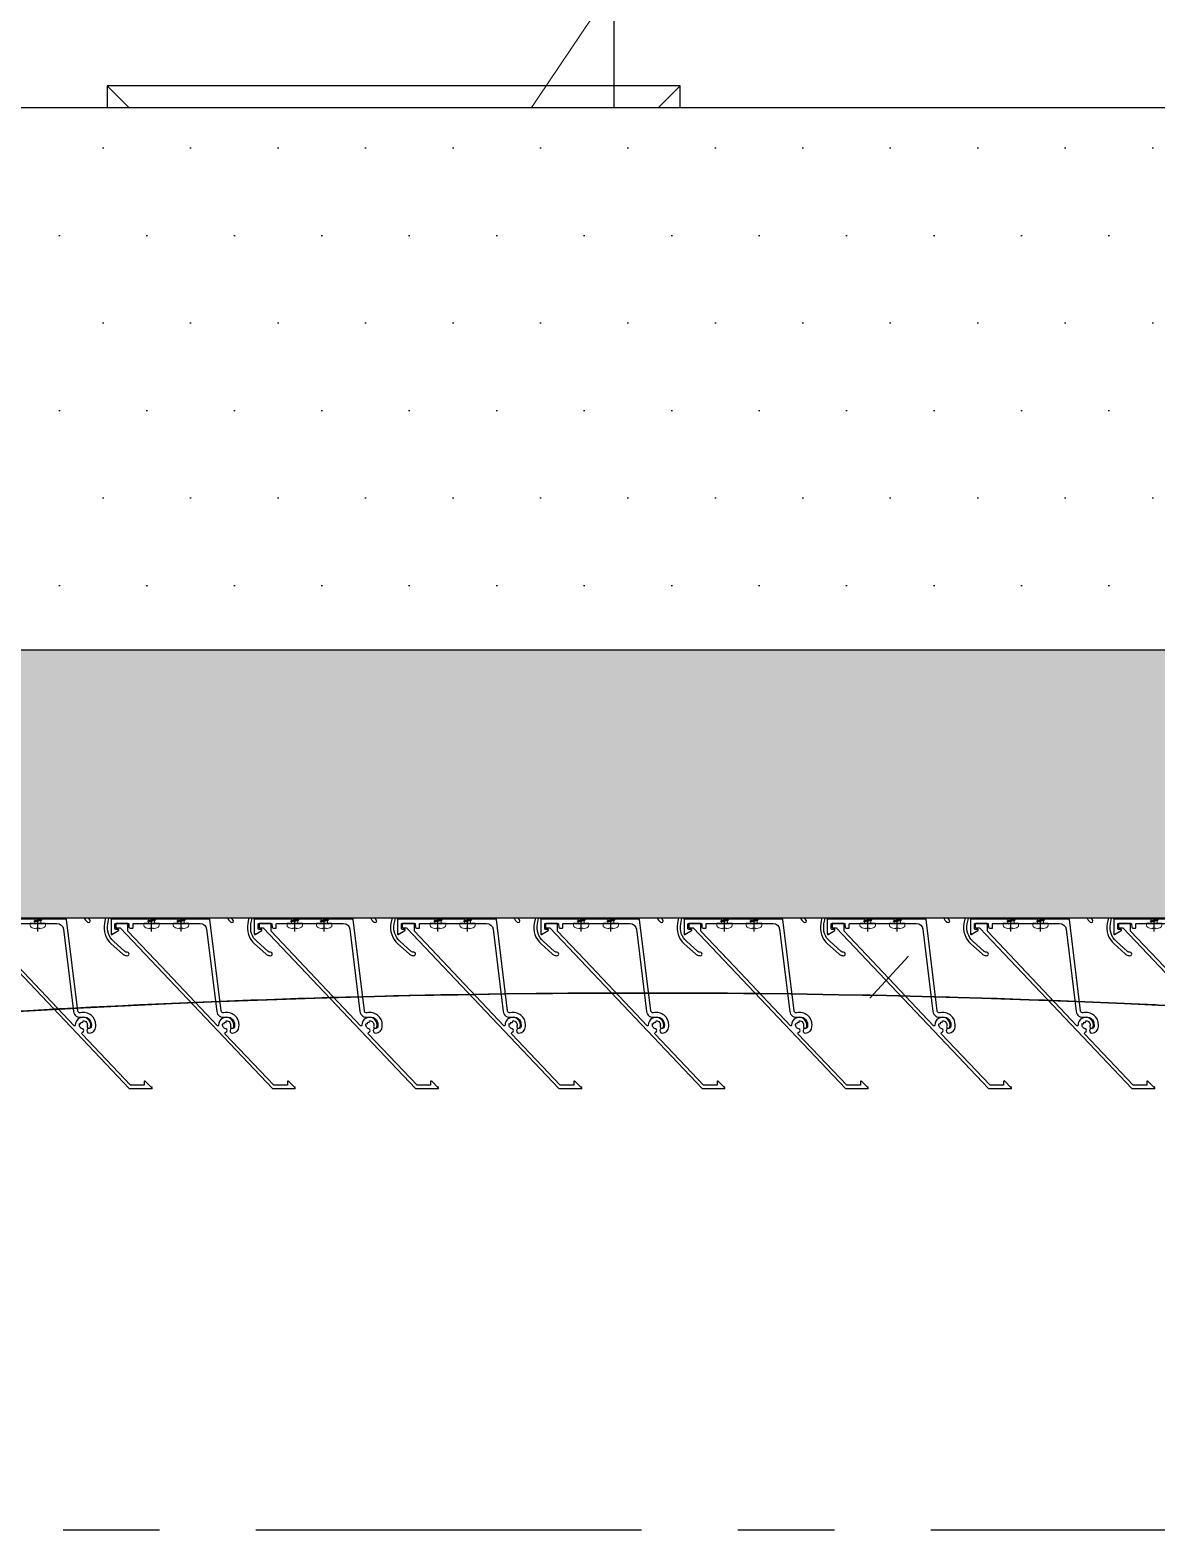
# Model space of a CAD drawing. Header units: millimetres. Extents: x -4391136 to -1798569, y -886572 to -291056.
# Drawn here: x -2452622 to -2452111, y -393811 to -393131 of the extents above; entities that cross this region are included whole.
import ezdxf
from ezdxf.enums import TextEntityAlignment as Align

# ---------------------------------------------------------------- set-up
doc = ezdxf.new("R2010")
doc.units = ezdxf.units.MM
doc.set_wipeout_variables(frame=1)
for name, pattern in [('CENTER', [50.8, 31.75, -6.35, 6.35, -6.35]), ('TA_GL_000.70000', [1.925, 0.7, -0.175, 0.175, -0.175, 0.7]), ('XKITLINE00', [0]), ('XKITLINE02', [4, 2, -2])]:
    doc.linetypes.add(name, pattern=pattern)
for name, color, linetype in [('000 - 0_SYM_DWG_GRID-BUBBLE_MAIN_COLOR_1', 7, 'Continuous'), ('000 - 0_SYM_DWG_GRIDLINE_MAIN_COLOR_251', 7, 'Continuous'), ('000 - GRID', 7, 'CENTER'), ('000 - STRUCTURE_STEEL_ACCESORIES_HATCH_', 7, 'Continuous'), ('000 - STRUCTURE_STEEL_ACCESORIES_HIDDEN_', 7, 'Continuous'), ('000 - STRUCTURE_STEEL_ACCESORIES_MAIN_COLOR_1', 7, 'Continuous'), ('000 - STRUCTURE_STEEL_FRAMING_CUT_COLOR_4', 7, 'Continuous'), ('000 - STRUCTURE_STEEL_FRAMING_HIDDEN_', 7, 'Continuous'), ('000 - STRUCTURE_STEEL_FRAMING_SUB_COLOR_2', 7, 'Continuous'), ('000 - STRUCTURE_STEEL_FRAMING_WIPEOUT_', 7, 'Continuous'), ('010 - ASPG_ACCESSORIES_MAIN_COLOR_1', 7, 'Continuous'), ('010 - ASPG_EXTR_MAIN_COLOR_2', 7, 'Continuous'), ('010 - ASPG_FLASHING_HATCH_', 7, 'Continuous'), ('010 - ASPG_FLASHING_MAIN_COLOR_2', 7, 'Continuous'), ('010 - ASPG_FLASHING_MAIN_COLOR_4', 7, 'Continuous'), ('010 - ASPG_FLASHING_WIPEOUT_', 7, 'Continuous'), ('010 - ASPG_FRAMING_MAIN_COLOR_1', 7, 'Continuous'), ('010 - ASPG_FRAMING_MAIN_COLOR_2', 7, 'Continuous'), ('010 - ASPG_FRAMING_SUB_COLOR_2', 7, 'Continuous'), ('010 - ASPG_FRAMING_WIPEOUT_', 7, 'Continuous'), ('_PP-Dim', 7, 'Continuous'), ('BOLT & SCREW', 7, 'Continuous'), ('Center Line', 7, 'CENTER'), ('Xref-C-1-PP17-AR-2214-01-B$0$A-GLAZ-CURT', 7, 'Continuous'), ('Xref-C-1-PP17-AR-2214-01-B$0$S-BEAM', 7, 'Continuous'), ('Xref-C-1-PP17-AR-2214-01-B$0$S-COLS', 7, 'Continuous'), ('Xref-C-1-PP17-AR-2214-01-B$0$S-COLS-E', 7, 'Continuous'), ('Xref-C-1-PP17-AR-2214-01-B$0$WALL-E', 7, 'Continuous')]:
    doc.layers.add(name, color=color, linetype=linetype)
doc.layers.add('000 - STRUCTURE_STEEL_FRAMING_DEF_SUB', color=7, linetype='Continuous', plot=False)
doc.layers.add('010 - ASPG_EXTR_DEF_SUB', color=7, linetype='Continuous', plot=False)
doc.layers.add('12-GRID', color=7, linetype='CENTER', lineweight=13)
doc.layers.add('SCREW', color=7, linetype='Continuous', lineweight=5)
doc.styles.add('Arial', font='arial.ttf', dxfattribs={"height": 1500})
doc.styles.add('TA', font='', dxfattribs={"height": 4.5})
doc.styles.get('TA').set_extended_font_data('Cordia New')

# ---------------------------------------------------------------- blocks, each defined once
blk = doc.blocks.new('*U1279')
at = {"layer": '000 - 0_SYM_DWG_GRIDLINE_MAIN_COLOR_251', "color": 7, "linetype": 'ByBlock', "ltscale": 5}
blk.add_line((30, 0), (-560.5, 0), dxfattribs=at)
at = {"color": 7, "style": 'TA', "flags": 1}
blk.add_attdef('LOCATION', (6, -6), '', height=4.5, rotation=270, dxfattribs=at)
at = {"layer": '000 - 0_SYM_DWG_GRID-BUBBLE_MAIN_COLOR_1', "color": 7, "style": 'Arial'}
blk.add_attdef('GRID-HEAD', text='', height=4, rotation=180, dxfattribs=at).set_placement((73.75, 0), align=Align.MIDDLE_CENTER)
blk = doc.blocks.new('W-1-PP17-ENT2_REV00_20260526-152343_LOPF_MAIN_DIMS')
at = {"layer": '000 - GRID', "color": 7, "linetype": 'TA_GL_000.70000', "xscale": 50.00000000000036, "yscale": 50.00000000000036, "zscale": 50.00000000000036, "rotation": 180}
blk.add_blockref('*U1279', (-26525, -10600), dxfattribs=at)
blk = doc.blocks.new('Xref-C-1-PP17-AR-2214-01-B$0$ACM_STR_COLN_Precast- Rectangular Column - 300x500-29835394-ENTRANCE 2 - LOWER ROOF FLOOR PLAN01-flat-1')
at = {"layer": 'Xref-C-1-PP17-AR-2214-01-B$0$S-COLS-E', "lineweight": 9}
h = blk.add_hatch(dxfattribs=at)
h.set_pattern_fill('ACET-2D-FP_50', style=0, pattern_type=2)
h.set_pattern_definition([(50, (2730087.7, 502148.95), (-459.03375, 385.17505), [76.2, -838.2]), (355, (2730087.7, 502148.95), (65.28253, 746.1827), [60.96, -670.56]), (100.451, (2730148.46, 502143.6), (-693.383, -127.89768), [64.76, -712.36]), (46.184, (2730087.7, 502352.15), (-648.5725, 622.30642), [114.3, -1257.3]), (96.636, (2730178.1, 502338.1), (-1050.5343, -122.21992), [97.14, -1068.54]), (351.184, (2730087.7, 502352.1), (172.19714, 1110.27497), [91.44, -1005.84]), (21, (2730189.3, 502301.35), (-214.74339, 559.42566), [76.2, -838.2]), (326, (2730189.3, 502301.35), (418.85394, 620.9765), [60.96, -670.56]), (71.451, (2730239.9, 502267.26), (-668.45247, 224.29692), [64.76, -712.36]), (37.5, (2730087.73, 502148.95), (-158.769242, 206.912105), [33.528, -628.904, 33.528, -1320.292]), (37.5, (2730087.73, 502148.95), (-158.769242, 206.912105), [-695.96, -647.192, 33.528, -639.572]), (7.5, (2730087.73, 502148.95), (-47.303606, 359.30656), [33.528, -354.584, 33.528, -870.204]), (7.5, (2730087.73, 502148.95), (-47.303606, 359.30656), [-421.64, -613.664, 33.528, -223.012]), (327.5, (2729861.16, 502148.95), (146.191164, 229.474162), [33.528, -220.472, 33.528, -1810.512]), (327.5, (2729861.16, 502148.95), (146.191164, 229.474162), [-287.528, -758.952, 33.528, -1018.032]), (317.5, (2729759.56, 502148.95), (321.09789, 350.41686), [33.528, -296.672, 33.528, -1239.52]), (317.5, (2729759.56, 502148.95), (321.09789, 350.41686), [-363.728, -492.76, 33.528, -713.232])])
h.paths.add_polyline_path([(-150, -190), (-150, -200), (150, -200), (150, 300), (-150, 300)])
at = {"layer": 'Xref-C-1-PP17-AR-2214-01-B$0$S-COLS', "color": 7}
for p, q in [((150, 300), (-150, 300)), ((-150, 300), (-150, 290)), ((150, 290), (150, 300)), ((-150, 290), (-150, -190)), ((150, -190), (150, 290)), ((-150, -190), (-150, -200)), ((150, -200), (150, -190)), ((-150, -200), (150, -200))]:
    blk.add_line(p, q, dxfattribs=at)
blk = doc.blocks.new('Xref-C-1-PP17-AR-2214-01-B$0$DPA_Curved type A - Curved Type A-V34-ENTRANCE 2 - LOWER ROOF FLOOR PLAN01-flat-1')
at = {"layer": 'Xref-C-1-PP17-AR-2214-01-B$0$A-GLAZ-CURT', "color": 7}
for p, q in [((0, 750), (0, -750)), ((0, -750), (0, 750))]:
    blk.add_line(p, q, dxfattribs=at)
for start, end in [(177.31749, 179.99361), (177.31749, 179.99361), (180, 182.67612), (180, 182.67612), (182.68251, 185.35862), (182.68251, 185.35862)]:
    blk.add_arc((5080.22, 0), 4928.76, start, end, dxfattribs=at)
blk = doc.blocks.new('Xref-C-1-PP17-AR-2214-01-B$0$DPA_Curved type A - Curved Type A-V14-ENTRANCE 2 - LOWER ROOF FLOOR PLAN01-flat-1')
at = {"layer": 'Xref-C-1-PP17-AR-2214-01-B$0$A-GLAZ-CURT', "lineweight": 9}
h = blk.add_hatch(dxfattribs=at)
h.set_pattern_fill('ACET-2D-FP_15', angle=90, style=0, pattern_type=2)
h.set_pattern_definition([(50, (2729937.74, 501833.4), (-459.03375, 385.17505), [76.2, -838.2]), (355, (2729937.7, 501833.4), (65.28253, 746.1827), [60.96, -670.56]), (100.451, (2729998.46, 501828.1), (-693.383, -127.89768), [64.76, -712.36]), (46.184, (2729937.7, 502036.6), (-648.5725, 622.30642), [114.3, -1257.3]), (96.636, (2730028.1, 502022.6), (-1050.5343, -122.21992), [97.14, -1068.54]), (351.184, (2729937.7, 502036.6), (172.19714, 1110.27497), [91.44, -1005.84]), (21, (2730039.34, 501985.8), (-214.74339, 559.42566), [76.2, -838.2]), (326, (2730039.3, 501985.8), (418.85394, 620.9765), [60.96, -670.56]), (71.451, (2730089.9, 501951.7), (-668.45247, 224.29692), [64.76, -712.36]), (37.5, (2729937.74, 501833.4), (-158.769242, 206.912105), [33.528, -628.904, 33.528, -1320.292]), (37.5, (2729937.74, 501833.4), (-158.769242, 206.912105), [-695.96, -647.192, 33.528, -639.572]), (7.5, (2729937.74, 501833.4), (-47.303606, 359.30656), [33.528, -354.584, 33.528, -870.204]), (7.5, (2729937.74, 501833.4), (-47.303606, 359.30656), [-421.64, -613.664, 33.528, -223.012]), (327.5, (2729711.17, 501833.4), (146.191164, 229.474162), [33.528, -220.472, -1844.04]), (327.5, (2729711.17, 501833.4), (146.191164, 229.474162), [-254, 33.528, -758.952, -1051.56]), (327.5, (2729711.17, 501833.4), (146.191164, 229.474162), [-1046.48, 33.528, -1018.032]), (317.5, (2729609.57, 501833.4), (321.09789, 350.41686), [33.528, -296.672, 33.528, -1239.52]), (317.5, (2729609.57, 501833.4), (321.09789, 350.41686), [-363.728, -492.76, 33.528, -713.232])])
h.paths.add_polyline_path([(0, -750), (150, -750), (150, -700), (190, -700), (200, -690), (173.05, -460.84), (156.86, -230.67), (151.46, 0), (156.86, 230.67), (173.28, 462.72), (200, 690), (190, 700), (150, 700), (150, 750), (0, 750)])
at = {"layer": 'Xref-C-1-PP17-AR-2214-01-B$0$A-GLAZ-CURT', "color": 7, "lineweight": 35}
blk.add_line((0, 750), (0, -750), dxfattribs=at)
blk.add_arc((5080.22, 0), 4928.76, 171.95246, 188.04754, dxfattribs=at)
blk = doc.blocks.new('W-1-PP17-ENT2_REV00_20260526-152612_EX_LOPF-1')
at = {"layer": 'Xref-C-1-PP17-AR-2214-01-B$0$S-BEAM', "color": 7}
blk.add_line((-19235, -10205.02), (470, -10205.02), dxfattribs=at)
at = {"layer": 'Xref-C-1-PP17-AR-2214-01-B$0$WALL-E', "color": 7}
blk.add_line((970, -10205), (-13435, -10205), dxfattribs=at)
at = {"color": 7, "rotation": 270}
for name, p in [('Xref-C-1-PP17-AR-2214-01-B$0$ACM_STR_COLN_Precast- Rectangular Column - 300x500-29835394-ENTRANCE 2 - LOWER ROOF FLOOR PLAN01-flat-1', (-5500, -10055.02)), ('Xref-C-1-PP17-AR-2214-01-B$0$DPA_Curved type A - Curved Type A-V34-ENTRANCE 2 - LOWER ROOF FLOOR PLAN01-flat-1', (-5185, -10205.01)), ('Xref-C-1-PP17-AR-2214-01-B$0$DPA_Curved type A - Curved Type A-V14-ENTRANCE 2 - LOWER ROOF FLOOR PLAN01-flat-1', (-5184.45, -10205.01))]:
    blk.add_blockref(name, p, dxfattribs=at)
blk = doc.blocks.new('000_ASPG_TYP_FILES_STRUCTURE_STEEL_BK')
at = {"layer": '000 - STRUCTURE_STEEL_ACCESORIES_HIDDEN_', "color": 7}
blk.add_lwpolyline([(0, 7), (5, 7), (5, -7), (0, -7)], close=True, dxfattribs=at)
at = {"layer": '000 - STRUCTURE_STEEL_ACCESORIES_MAIN_COLOR_1', "color": 7}
for points in [[(0, -30), (60, -30), (60, 30), (0, 30)], [(0, -30), (5, -30), (5, 30), (0, 30)]]:
    blk.add_lwpolyline(points, close=True, dxfattribs=at)
blk = doc.blocks.new('000_CKST_FAMELINE_STEEL_STRUCTURE-COLUMN_TOP_VIEW')
at = {"layer": '000 - STRUCTURE_STEEL_FRAMING_DEF_SUB', "color": 7, "linetype": 'XKITLINE00', "lineweight": 0}
for p, q in [((0, 76), (0, 104)), ((26, 90), (-26, 90)), ((0, 14), (0, -14)), ((26, 0), (-26, 0)), ((0, -76), (0, -104)), ((26, -90), (-26, -90))]:
    blk.add_line(p, q, dxfattribs=at)
at = {"layer": '000 - STRUCTURE_STEEL_FRAMING_SUB_COLOR_2', "color": 7}
for p, q in [((-70, 110), (-90, 130)), ((70, 110), (90, 130)), ((-70, -110), (-90, -130)), ((70, -110), (90, -130))]:
    blk.add_line(p, q, dxfattribs=at)
for points in [[(90, 130), (-90, 130), (-90, -130), (90, -130)], [(70, 110), (-70, 110), (-70, -110), (70, -110)]]:
    blk.add_lwpolyline(points, close=True, dxfattribs=at)
for points in [[(15, 83), (-15, 83, -0.414214), (-22, 90, -0.414214), (-15, 97), (15, 97, -0.414214), (22, 90), (22, 90, -0.414214)], [(15, -83), (-15, -83, 0.414214), (-22, -90, 0.414214), (-15, -97), (15, -97, 0.414214), (22, -90), (22, -90, 0.414214)]]:
    blk.add_lwpolyline(points, format="xyb", close=True, dxfattribs=at)
at = {"color": 7, "rotation": 270}
blk.add_blockref('000_ASPG_TYP_FILES_STRUCTURE_STEEL_BK', (0, -3), dxfattribs=at)
at = {"color": 7}
blk.add_wipeout([(50, 50), (50, -50), (170, -50), (170, 50)], dxfattribs=at).dxf.layer = '000 - STRUCTURE_STEEL_FRAMING_WIPEOUT_'
at = {"layer": '000 - STRUCTURE_STEEL_ACCESORIES_HATCH_'}
h = blk.add_hatch(dxfattribs=at)
h.set_pattern_fill('ANSI32', scale=25, angle=270)
h.set_pattern_definition([(315, (1524.514, 2469.062), (6.629126, 6.629126), []), (315, (1524.514, 2464.642), (6.629126, 6.629126), [])])
h.paths.add_polyline_path([(-50, -50), (-42, -50), (-42, -3), (42, -3), (42, -50), (50, -50), (50, 50), (42, 50), (42, 3), (-42, 3), (-42, 50), (-50, 50)])
at = {"layer": '000 - STRUCTURE_STEEL_FRAMING_CUT_COLOR_4', "color": 7, "lineweight": 0}
blk.add_lwpolyline([(-50, -50), (-42, -50), (-42, -3), (42, -3), (42, -50), (50, -50), (50, 50), (42, 50), (42, 3), (-42, 3), (-42, 50), (-50, 50)], close=True, dxfattribs=at)
at = {"layer": '000 - STRUCTURE_STEEL_FRAMING_DEF_SUB', "color": 7, "linetype": 'XKITLINE00', "lineweight": 0}
for p, q in [((110, 44), (110, 16)), ((96, 30), (124, 30)), ((110, -16), (110, -44)), ((96, -30), (124, -30))]:
    blk.add_line(p, q, dxfattribs=at)
at = {"layer": '000 - STRUCTURE_STEEL_FRAMING_HIDDEN_', "color": 7, "linetype": 'XKITLINE02', "ltscale": 4}
for p, q in [((56, -50), (56, 50)), ((50, 3), (170, 3)), ((50, -3), (170, -3))]:
    blk.add_line(p, q, dxfattribs=at)
at = {"layer": '000 - STRUCTURE_STEEL_FRAMING_SUB_COLOR_2', "color": 7}
for p, q in [((50, 3), (50, -3)), ((170, 3), (170, -3))]:
    blk.add_line(p, q, dxfattribs=at)
blk.add_lwpolyline([(50, 50), (50, -50), (170, -50), (170, 50)], close=True, dxfattribs=at)
for centre in [(110, 30), (110, -30)]:
    blk.add_circle(centre, 7, dxfattribs=at)
blk = doc.blocks.new('*U1996')
at = {"color": 7}
blk.add_wipeout([(0, 0), (6970, 0), (6970, 119.925), (0, 119.925)], dxfattribs=at).dxf.layer = '010 - ASPG_FRAMING_WIPEOUT_'
at = {"layer": '010 - ASPG_FRAMING_MAIN_COLOR_1', "color": 7}
for p, q in [((6970, 119.925), (0, 119.925)), ((0, 114.85), (6970, 114.85)), ((0, 109.54), (6970, 109.54)), ((0, 10.385), (6970, 10.385)), ((0, 5.31), (6970, 5.31)), ((0, 0), (6970, 0))]:
    blk.add_line(p, q, dxfattribs=at)
blk = doc.blocks.new('PZG35-9D5')
at = {"layer": 'Center Line', "color": 7}
blk.add_line((0, 3.73), (0, -10.53), dxfattribs=at)
at = {"layer": 'SCREW', "color": 7}
for p, q in [((-1.4, 0), (-1.4, -1.09)), ((1.4, 0), (1.4, -0.59)), ((-1.85, -1.4), (1.85, -0.9)), ((-1.85, -1.4), (-1.4, -1.09)), ((-1.85, -1.4), (-1.4, -1.71)), ((-1.85, -2.7), (1.85, -2.2)), ((-1.85, -2.7), (-1.4, -2.39)), ((-1.85, -2.7), (-1.4, -3.01)), ((-1.85, -4), (-1.4, -3.69)), ((-1.85, -4), (-0.99, -3.88)), ((-1.85, -4), (-1.4, -4.31)), ((-1.4, -1.09), (1.4, -0.59)), ((-1.4, -1.71), (1.4, -1.21)), ((-1.4, -1.71), (-1.4, -2.39)), ((-1.4, -2.39), (1.4, -1.89)), ((-1.4, -3.01), (1.4, -2.51)), ((-1.4, -3.01), (-1.4, -3.69)), ((-1.4, -3.69), (-0.84, -3.59)), ((-1.4, -4.31), (-1.18, -4.27)), ((-1.4, -4.31), (-1.4, -8.1)), ((0.56, -3.34), (1.4, -3.19)), ((0.71, -3.65), (1.85, -3.5)), ((0.71, -3.93), (1.4, -3.81)), ((0.71, -4.61), (1.4, -4.49)), ((0.71, -4.95), (1.85, -4.8)), ((0.71, -5.23), (1.4, -5.11)), ((1.85, -0.9), (1.4, -0.59)), ((1.85, -0.9), (1.4, -1.21)), ((1.4, -1.21), (1.4, -1.89)), ((1.85, -2.2), (1.4, -1.89)), ((1.85, -2.2), (1.4, -2.51)), ((1.4, -2.51), (1.4, -3.19)), ((1.85, -3.5), (1.4, -3.19)), ((1.85, -3.5), (1.4, -3.81)), ((1.4, -3.81), (1.4, -4.49)), ((1.85, -4.8), (1.4, -4.49)), ((1.85, -4.8), (1.4, -5.11)), ((1.4, -5.11), (1.4, -8.1)), ((0, -9.5), (-1.4, -8.1)), ((0, -9.5), (1.4, -8.1))]:
    blk.add_line(p, q, dxfattribs=at)
blk.add_lwpolyline([(0, -9.5), (0.71, -5.23), (0.71, -3.6, 0.417657), (0.41, -3.3, 0.108102), (-0.84, -3.59), (-1.4, -4.7)], format="xyb", dxfattribs=at)
blk = doc.blocks.new('*U3396')
at = {"layer": 'SCREW', "color": 7}
blk.add_lwpolyline([(3.03, 1.78, 0.09906), (0.8, 2.55), (0.8, 2.27), (-0.8, 2.27), (-0.8, 2.55, 0.09906), (-3.03, 1.78, 0.266588), (-3.5, 0.96), (-3.5, 0.2, 0.414214), (-3.3, 0), (3.3, 0, 0.414214), (3.5, 0.2), (3.5, 0.96, 0.266588)], format="xyb", close=True, dxfattribs=at)
blk.add_blockref('PZG35-9D5', (0, 0), dxfattribs=at)
blk = doc.blocks.new('*U3399')
at = {"color": 7}
blk.add_point((0, 0), dxfattribs=at)
at = {"layer": '010 - ASPG_ACCESSORIES_MAIN_COLOR_1', "color": 7}
blk.add_lwpolyline([(-39.7, -0.6, 0.414214), (-40, -0.9), (-40, -7.37, 0.57735), (-39.65, -7.57), (-36.64, -5.83, 0.767327), (-36.79, -5.3), (-37.9, -5.3, -0.414214), (-38.2, -5), (-38.2, -2.8, -0.414214), (-38, -2.6), (-32.18, -2.6, -0.388879), (-31.98, -2.78), (-31.85, -4.34, 0.388879), (-31.35, -4.8), (-30.3, -4.8, 0.414214), (-30, -4.5), (-30, -2.9, -0.414214), (-29.7, -2.6), (0.41, -2.6, -0.378969), (3.39, -5.24), (7.95, -42.52, 0.446593), (11.62, -45.08, -0.489802), (16.08, -48.68), (16.06, -49.36, -0.18248), (15.8, -50.02, -0.267949), (15.33, -50.17, 1.122115), (15.1, -52.34, 0.405004), (18.06, -49.4), (18.08, -48.72, 0.489805), (11.16, -43.13, -0.446597), (9.94, -42.28), (4.87, -0.85, 0.364176), (4.57, -0.6)], format="xyb", close=True, dxfattribs=at)
at = {"layer": '010 - ASPG_EXTR_DEF_SUB', "color": 7}
for p in [(-40, -0.5), (43.44, -76.9), (43.44, -77.5)]:
    blk.add_point(p, dxfattribs=at)
at = {"layer": '010 - ASPG_EXTR_MAIN_COLOR_2', "color": 7}
blk.add_lwpolyline([(11.37, -48.15), (11.47, -47.44), (12.18, -47.56), (12.29, -46.79, -0.535538), (14.19, -49.17, 0.991572), (15.66, -49.58, 1.157025), (8.79, -48.77, -0.688558), (8.27, -48.99), (-17.14, -22.17), (-32.34, -6.13), (-32.34, -2.9, 0.414312), (-32.64, -2.6), (-37.54, -2.6, 0.414116), (-37.84, -2.9), (-37.84, -4.3, 0.414214), (-37.54, -4.6), (-35.99, -4.6, -0.205895), (-35.77, -4.69), (33.23, -77.5), (43.14, -77.5, 0.668179), (43.36, -76.99), (40.52, -74.15, 0.668179), (40.01, -74.36), (40.01, -76), (33.87, -76), (11.86, -52.78, -0.558354), (12.08, -51.95, 0.766275), (12.04, -50.39, -0.438583), (10.71, -48.05)], format="xyb", close=True, dxfattribs=at)
at = {"layer": 'SCREW', "color": 7, "rotation": 180}
for p in [(-21.65, -2.5), (-8.24, -2.5)]:
    blk.add_blockref('*U3396', p, dxfattribs=at)
blk = doc.blocks.new('*U3050')
at = {"color": 7}
blk.add_wipeout([(1440, 4), (60, 4), (60, 69.3), (1440, 69.3)], dxfattribs=at).dxf.layer = '010 - ASPG_FRAMING_WIPEOUT_'
at = {"layer": '010 - ASPG_FRAMING_MAIN_COLOR_2', "color": 7}
blk.add_lwpolyline([(1410, 69.3), (90, 69.3), (90, 6), (1410, 6)], close=True, dxfattribs=at)
at = {"layer": '010 - ASPG_FRAMING_SUB_COLOR_2', "color": 7}
for points in [[(1440, 4), (60, 4), (60, 69.3), (1440, 69.3)], [(60, 2), (60, 4), (1440, 4), (1440, 2)]]:
    blk.add_lwpolyline(points, close=True, dxfattribs=at)
at = {"color": 7, "xscale": -1, "rotation": 180}
for p in [(481.77, 69.3), (546.77, 69.3), (611.77, 69.3), (676.77, 69.3), (741.77, 69.3), (806.77, 69.3), (871.77, 69.3), (936.77, 69.3), (1001.77, 69.3)]:
    blk.add_blockref('*U3399', p, dxfattribs=at)
blk = doc.blocks.new('W-1-PP17-ENT2_REV00_20260528-225335_ASPG_UPPF')
at = {"color": 7, "rotation": 270}
blk.add_blockref('000_CKST_FAMELINE_STEEL_STRUCTURE-COLUMN_TOP_VIEW', (-5300, -10035), dxfattribs=at)
at = {"color": 7, "xscale": -1, "zscale": -1, "rotation": 180}
blk.add_blockref('*U3050', (-5935, -10253), dxfattribs=at)
at = {"color": 7}
blk.add_blockref('*U1996', (-7750, -10205), dxfattribs=at)
blk = doc.blocks.new('*U3395')
at = {"layer": '12-GRID', "color": 7, "linetype": 'CENTER'}
for p, q in [((0, -6.2), (0, 2.2)), ((-4.2, -2), (4.2, -2))]:
    blk.add_line(p, q, dxfattribs=at)
at = {"layer": 'BOLT & SCREW', "color": 7}
for p, q in [((-0.55, -1.77), (-1.77, -1.56)), ((-0.55, -2.23), (-1.77, -2.44)), ((-0.46, -1.77), (-0.88, -1.56)), ((-0.46, -2.23), (-0.88, -2.44)), ((-0.23, -1.45), (-0.44, -0.23)), ((-0.23, -1.54), (-0.44, -1.12)), ((-0.23, -2.46), (-0.44, -2.88)), ((-0.23, -2.55), (-0.44, -3.77)), ((0.23, -1.45), (0.44, -0.23)), ((0.23, -1.54), (0.44, -1.12)), ((0.44, -2.88), (0.23, -2.46)), ((0.23, -2.55), (0.44, -3.77)), ((0.46, -1.77), (0.88, -1.56)), ((0.46, -2.23), (0.88, -2.44)), ((0.55, -1.77), (1.77, -1.56)), ((0.55, -2.23), (1.77, -2.44))]:
    blk.add_line(p, q, dxfattribs=at)
for points in [[(-1.77, -1.56), (-0.88, -1.56, 0.414214), (-0.44, -1.12), (-0.44, -0.23), (0.44, -0.23), (0.44, -1.12, 0.414214), (0.88, -1.56), (1.77, -1.56), (1.77, -2.44), (0.88, -2.44, 0.414214), (0.44, -2.88), (0.44, -3.77), (-0.44, -3.77), (-0.44, -2.88, 0.414214), (-0.88, -2.44), (-1.77, -2.44)], [(0.23, -2.46, -0.414214), (0.46, -2.23), (0.55, -2.23), (0.55, -1.77), (0.46, -1.77, -0.414214), (0.23, -1.54), (0.23, -1.45), (-0.23, -1.45), (-0.23, -1.54, -0.414214), (-0.46, -1.77), (-0.55, -1.77), (-0.55, -2.23), (-0.46, -2.23, -0.414214), (-0.23, -2.46), (-0.23, -2.55), (0.23, -2.55)]]:
    blk.add_lwpolyline(points, format="xyb", close=True, dxfattribs=at)
blk.add_circle((0, -2), 3.5, dxfattribs=at)
blk = doc.blocks.new('*U3043')
at = {"layer": '010 - ASPG_EXTR_DEF_SUB', "color": 7}
for p in [(390, 0), (455, 0), (520, 0), (585, 0), (650, 0), (715, 0), (780, 0), (845, 0)]:
    blk.add_point(p, dxfattribs=at)
at = {"layer": '010 - ASPG_EXTR_MAIN_COLOR_2', "color": 7}
for points in [[(335.56, 33.07, 0.077048), (368.74, 68.44, -0.247674), (368.99, 68.57), (370.98, 68.57, -0.044131), (371.47, 68.5, -0.125846), (373.96, 67.21, -0.098851), (374.82, 66.03, -0.205828), (374.79, 61.2, -0.115116), (371.37, 57.18, 0.822373), (372.46, 56.1, 0.109185), (376.15, 60.56, 0.208323), (376.19, 66.64, 0.100528), (374.97, 68.32, 0.145116), (371.29, 70.07), (355.76, 70.07, 0.433659), (355.46, 69.75), (355.84, 63.96, 0.082069), (355.86, 63.87, 0.720654), (357.33, 63.97, 0.079224), (357.34, 64.07), (357.07, 68.14, -0.433659), (357.47, 68.57), (365.86, 68.57, -0.607385), (366.35, 67.62, -0.045829), (347.78, 45.76, -0.560492)], [(864.21, 48.24, 0.953288), (864.08, 46.72, -2.423004), (862.26, 44.89, 0.952315), (860.74, 44.76, 0.300821), (862.89, 41.76, -0.560492), (862.98, 41.25, -0.019425), (853.62, 33.46, -0.552501), (853.15, 33.64, 0.344461), (849.99, 36.3, 0.952015), (849.86, 34.78, -2.423186), (848.04, 32.95, 0.952015), (846.52, 32.82, 0.2854), (848.49, 29.89, -0.553378), (848.56, 29.38, 0.030674), (833.46, 15.06, 0.4171), (834.11, 5.27, 0.935553), (835.1, 6.41, -0.43441), (834.8, 14.29, -0.014998), (841.92, 21.45, -0.738349), (844.92, 19.76, 0.004917), (841.81, 4.8, 0.263611), (844.88, -4.46), (850, -9.08, 0.125884), (851.27, -9.75, 0.044275), (852.09, -9.87, 1.107655), (852.13, -8.33, -0.215596), (851.02, -7.99), (845.89, -3.35, -0.263611), (843.28, 4.51, -0.004855), (846.34, 19.26, 0.23396), (845.82, 21.95, -0.24081), (845.71, 24.9, -0.104157), (845.78, 25), (847.99, 26.93, -0.229021), (850.7, 26.89, -0.381721), (855.27, 9.07, 0.977382), (856.62, 8.41, 0.361105), (852.41, 27.5, -0.496126), (852.44, 30.69, 0.003188), (854.06, 31.9, -0.002827), (855.56, 33.07, 0.077048), (888.74, 68.44, -0.247674)]]:
    blk.add_lwpolyline(points, format="xyb", dxfattribs=at)
for points in [[(420.76, 70.07, 0.433659), (420.46, 69.75), (420.84, 63.96, 0.082069), (420.86, 63.87, 0.720654), (422.33, 63.97, 0.079224), (422.34, 64.07), (422.07, 68.14, -0.433659), (422.47, 68.57), (430.86, 68.57, -0.607385), (431.35, 67.62, -0.045829), (412.78, 45.76, -0.560492), (412.29, 45.89, 0.31786), (409.21, 48.24, 0.953288), (409.08, 46.72, -2.423004), (407.26, 44.89, 0.952315), (405.74, 44.76, 0.300821), (407.89, 41.76, -0.560492), (407.98, 41.25, -0.019425), (398.62, 33.46, -0.552501), (398.15, 33.64, 0.344461), (394.99, 36.3, 0.952015), (394.86, 34.78, -2.423186), (393.04, 32.95, 0.952015), (391.52, 32.82, 0.2854), (393.49, 29.89, -0.553378), (393.56, 29.38, 0.030674), (378.46, 15.06, 0.4171), (379.11, 5.27, 0.935553), (380.1, 6.41, -0.43441), (379.8, 14.29, -0.014998), (386.92, 21.45, -0.738349), (389.92, 19.76, 0.004917), (386.81, 4.8, 0.263611), (389.88, -4.46), (395, -9.08, 0.125884), (396.27, -9.75, 0.044275), (397.09, -9.87, 1.107655), (397.13, -8.33, -0.215596), (396.02, -7.99), (390.89, -3.35, -0.263611), (388.28, 4.51, -0.004855), (391.34, 19.26, 0.23396), (390.82, 21.95, -0.24081), (390.71, 24.9, -0.104157), (390.78, 25), (392.99, 26.93, -0.229021), (395.7, 26.89, -0.381721), (400.27, 9.07, 0.977382), (401.62, 8.41, 0.361105), (397.41, 27.5, -0.496126), (397.44, 30.69, 0.003188), (399.06, 31.9, -0.002827), (400.56, 33.07, 0.077048), (433.74, 68.44, -0.247674), (433.99, 68.57), (435.98, 68.57, -0.044131), (436.47, 68.5, -0.125846), (438.96, 67.21, -0.098851), (439.82, 66.03, -0.205828), (439.79, 61.2, -0.115116), (436.37, 57.18, 0.822373), (437.46, 56.1, 0.109185), (441.15, 60.56, 0.208323), (441.19, 66.64, 0.100528), (439.97, 68.32, 0.145116), (436.29, 70.07)], [(485.76, 70.07, 0.433659), (485.46, 69.75), (485.84, 63.96, 0.082069), (485.86, 63.87, 0.720654), (487.33, 63.97, 0.079224), (487.34, 64.07), (487.07, 68.14, -0.433659), (487.47, 68.57), (495.86, 68.57, -0.607385), (496.35, 67.62, -0.045829), (477.78, 45.76, -0.560492), (477.29, 45.89, 0.31786), (474.21, 48.24, 0.953288), (474.08, 46.72, -2.423004), (472.26, 44.89, 0.952315), (470.74, 44.76, 0.300821), (472.89, 41.76, -0.560492), (472.98, 41.25, -0.019425), (463.62, 33.46, -0.552501), (463.15, 33.64, 0.344461), (459.99, 36.3, 0.952015), (459.86, 34.78, -2.423186), (458.04, 32.95, 0.952015), (456.52, 32.82, 0.2854), (458.49, 29.89, -0.553378), (458.56, 29.38, 0.030674), (443.46, 15.06, 0.4171), (444.11, 5.27, 0.935553), (445.1, 6.41, -0.43441), (444.8, 14.29, -0.014998), (451.92, 21.45, -0.738349), (454.92, 19.76, 0.004917), (451.81, 4.8, 0.263611), (454.88, -4.46), (460, -9.08, 0.125884), (461.27, -9.75, 0.044275), (462.09, -9.87, 1.107655), (462.13, -8.33, -0.215596), (461.02, -7.99), (455.89, -3.35, -0.263611), (453.28, 4.51, -0.004855), (456.34, 19.26, 0.23396), (455.82, 21.95, -0.24081), (455.71, 24.9, -0.104157), (455.78, 25), (457.99, 26.93, -0.229021), (460.7, 26.89, -0.381721), (465.27, 9.07, 0.977382), (466.62, 8.41, 0.361105), (462.41, 27.5, -0.496126), (462.44, 30.69, 0.003188), (464.06, 31.9, -0.002827), (465.56, 33.07, 0.077048), (498.74, 68.44, -0.247674), (498.99, 68.57), (500.98, 68.57, -0.044131), (501.47, 68.5, -0.125846), (503.96, 67.21, -0.098851), (504.82, 66.03, -0.205828), (504.79, 61.2, -0.115116), (501.37, 57.18, 0.822373), (502.46, 56.1, 0.109185), (506.15, 60.56, 0.208323), (506.19, 66.64, 0.100528), (504.97, 68.32, 0.145116), (501.29, 70.07)], [(550.76, 70.07, 0.433659), (550.46, 69.75), (550.84, 63.96, 0.082069), (550.86, 63.87, 0.720654), (552.33, 63.97, 0.079224), (552.34, 64.07), (552.07, 68.14, -0.433659), (552.47, 68.57), (560.86, 68.57, -0.607385), (561.35, 67.62, -0.045829), (542.78, 45.76, -0.560492), (542.29, 45.89, 0.31786), (539.21, 48.24, 0.953288), (539.08, 46.72, -2.423004), (537.26, 44.89, 0.952315), (535.74, 44.76, 0.300821), (537.89, 41.76, -0.560492), (537.98, 41.25, -0.019425), (528.62, 33.46, -0.552501), (528.15, 33.64, 0.344461), (524.99, 36.3, 0.952015), (524.86, 34.78, -2.423186), (523.04, 32.95, 0.952015), (521.52, 32.82, 0.2854), (523.49, 29.89, -0.553378), (523.56, 29.38, 0.030674), (508.46, 15.06, 0.4171), (509.11, 5.27, 0.935553), (510.1, 6.41, -0.43441), (509.8, 14.29, -0.014998), (516.92, 21.45, -0.738349), (519.92, 19.76, 0.004917), (516.81, 4.8, 0.263611), (519.88, -4.46), (525, -9.08, 0.125884), (526.27, -9.75, 0.044275), (527.09, -9.87, 1.107655), (527.13, -8.33, -0.215596), (526.02, -7.99), (520.89, -3.35, -0.263611), (518.28, 4.51, -0.004855), (521.34, 19.26, 0.23396), (520.82, 21.95, -0.24081), (520.71, 24.9, -0.104157), (520.78, 25), (522.99, 26.93, -0.229021), (525.7, 26.89, -0.381721), (530.27, 9.07, 0.977382), (531.62, 8.41, 0.361105), (527.41, 27.5, -0.496126), (527.44, 30.69, 0.003188), (529.06, 31.9, -0.002827), (530.56, 33.07, 0.077048), (563.74, 68.44, -0.247674), (563.99, 68.57), (565.98, 68.57, -0.044131), (566.47, 68.5, -0.125846), (568.96, 67.21, -0.098851), (569.82, 66.03, -0.205828), (569.79, 61.2, -0.115116), (566.37, 57.18, 0.822373), (567.46, 56.1, 0.109185), (571.15, 60.56, 0.208323), (571.19, 66.64, 0.100528), (569.97, 68.32, 0.145116), (566.29, 70.07)], [(615.76, 70.07, 0.433659), (615.46, 69.75), (615.84, 63.96, 0.082069), (615.86, 63.87, 0.720654), (617.33, 63.97, 0.079224), (617.34, 64.07), (617.07, 68.14, -0.433659), (617.47, 68.57), (625.86, 68.57, -0.607385), (626.35, 67.62, -0.045829), (607.78, 45.76, -0.560492), (607.29, 45.89, 0.31786), (604.21, 48.24, 0.953288), (604.08, 46.72, -2.423004), (602.26, 44.89, 0.952315), (600.74, 44.76, 0.300821), (602.89, 41.76, -0.560492), (602.98, 41.25, -0.019425), (593.62, 33.46, -0.552501), (593.15, 33.64, 0.344461), (589.99, 36.3, 0.952015), (589.86, 34.78, -2.423186), (588.04, 32.95, 0.952015), (586.52, 32.82, 0.2854), (588.49, 29.89, -0.553378), (588.56, 29.38, 0.030674), (573.46, 15.06, 0.4171), (574.11, 5.27, 0.935553), (575.1, 6.41, -0.43441), (574.8, 14.29, -0.014998), (581.92, 21.45, -0.738349), (584.92, 19.76, 0.004917), (581.81, 4.8, 0.263611), (584.88, -4.46), (590, -9.08, 0.125884), (591.27, -9.75, 0.044275), (592.09, -9.87, 1.107655), (592.13, -8.33, -0.215596), (591.02, -7.99), (585.89, -3.35, -0.263611), (583.28, 4.51, -0.004855), (586.34, 19.26, 0.23396), (585.82, 21.95, -0.24081), (585.71, 24.9, -0.104157), (585.78, 25), (587.99, 26.93, -0.229021), (590.7, 26.89, -0.381721), (595.27, 9.07, 0.977382), (596.62, 8.41, 0.361105), (592.41, 27.5, -0.496126), (592.44, 30.69, 0.003188), (594.06, 31.9, -0.002827), (595.56, 33.07, 0.077048), (628.74, 68.44, -0.247674), (628.99, 68.57), (630.98, 68.57, -0.044131), (631.47, 68.5, -0.125846), (633.96, 67.21, -0.098851), (634.82, 66.03, -0.205828), (634.79, 61.2, -0.115116), (631.37, 57.18, 0.822373), (632.46, 56.1, 0.109185), (636.15, 60.56, 0.208323), (636.19, 66.64, 0.100528), (634.97, 68.32, 0.145116), (631.29, 70.07)], [(680.76, 70.07, 0.433659), (680.46, 69.75), (680.84, 63.96, 0.082069), (680.86, 63.87, 0.720654), (682.33, 63.97, 0.079224), (682.34, 64.07), (682.07, 68.14, -0.433659), (682.47, 68.57), (690.86, 68.57, -0.607385), (691.35, 67.62, -0.045829), (672.78, 45.76, -0.560492), (672.29, 45.89, 0.31786), (669.21, 48.24, 0.953288), (669.08, 46.72, -2.423004), (667.26, 44.89, 0.952315), (665.74, 44.76, 0.300821), (667.89, 41.76, -0.560492), (667.98, 41.25, -0.019425), (658.62, 33.46, -0.552501), (658.15, 33.64, 0.344461), (654.99, 36.3, 0.952015), (654.86, 34.78, -2.423186), (653.04, 32.95, 0.952015), (651.52, 32.82, 0.2854), (653.49, 29.89, -0.553378), (653.56, 29.38, 0.030674), (638.46, 15.06, 0.4171), (639.11, 5.27, 0.935553), (640.1, 6.41, -0.43441), (639.8, 14.29, -0.014998), (646.92, 21.45, -0.738349), (649.92, 19.76, 0.004917), (646.81, 4.8, 0.263611), (649.88, -4.46), (655, -9.08, 0.125884), (656.27, -9.75, 0.044275), (657.09, -9.87, 1.107655), (657.13, -8.33, -0.215596), (656.02, -7.99), (650.89, -3.35, -0.263611), (648.28, 4.51, -0.004855), (651.34, 19.26, 0.23396), (650.82, 21.95, -0.24081), (650.71, 24.9, -0.104157), (650.78, 25), (652.99, 26.93, -0.229021), (655.7, 26.89, -0.381721), (660.27, 9.07, 0.977382), (661.62, 8.41, 0.361105), (657.41, 27.5, -0.496126), (657.44, 30.69, 0.003188), (659.06, 31.9, -0.002827), (660.56, 33.07, 0.077048), (693.74, 68.44, -0.247674), (693.99, 68.57), (695.98, 68.57, -0.044131), (696.47, 68.5, -0.125846), (698.96, 67.21, -0.098851), (699.82, 66.03, -0.205828), (699.79, 61.2, -0.115116), (696.37, 57.18, 0.822373), (697.46, 56.1, 0.109185), (701.15, 60.56, 0.208323), (701.19, 66.64, 0.100528), (699.97, 68.32, 0.145116), (696.29, 70.07)], [(745.76, 70.07, 0.433659), (745.46, 69.75), (745.84, 63.96, 0.082069), (745.86, 63.87, 0.720654), (747.33, 63.97, 0.079224), (747.34, 64.07), (747.07, 68.14, -0.433659), (747.47, 68.57), (755.86, 68.57, -0.607385), (756.35, 67.62, -0.045829), (737.78, 45.76, -0.560492), (737.29, 45.89, 0.31786), (734.21, 48.24, 0.953288), (734.08, 46.72, -2.423004), (732.26, 44.89, 0.952315), (730.74, 44.76, 0.300821), (732.89, 41.76, -0.560492), (732.98, 41.25, -0.019425), (723.62, 33.46, -0.552501), (723.15, 33.64, 0.344461), (719.99, 36.3, 0.952015), (719.86, 34.78, -2.423186), (718.04, 32.95, 0.952015), (716.52, 32.82, 0.2854), (718.49, 29.89, -0.553378), (718.56, 29.38, 0.030674), (703.46, 15.06, 0.4171), (704.11, 5.27, 0.935553), (705.1, 6.41, -0.43441), (704.8, 14.29, -0.014998), (711.92, 21.45, -0.738349), (714.92, 19.76, 0.004917), (711.81, 4.8, 0.263611), (714.88, -4.46), (720, -9.08, 0.125884), (721.27, -9.75, 0.044275), (722.09, -9.87, 1.107655), (722.13, -8.33, -0.215596), (721.02, -7.99), (715.89, -3.35, -0.263611), (713.28, 4.51, -0.004855), (716.34, 19.26, 0.23396), (715.82, 21.95, -0.24081), (715.71, 24.9, -0.104157), (715.78, 25), (717.99, 26.93, -0.229021), (720.7, 26.89, -0.381721), (725.27, 9.07, 0.977382), (726.62, 8.41, 0.361105), (722.41, 27.5, -0.496126), (722.44, 30.69, 0.003188), (724.06, 31.9, -0.002827), (725.56, 33.07, 0.077048), (758.74, 68.44, -0.247674), (758.99, 68.57), (760.98, 68.57, -0.044131), (761.47, 68.5, -0.125846), (763.96, 67.21, -0.098851), (764.82, 66.03, -0.205828), (764.79, 61.2, -0.115116), (761.37, 57.18, 0.822373), (762.46, 56.1, 0.109185), (766.15, 60.56, 0.208323), (766.19, 66.64, 0.100528), (764.97, 68.32, 0.145116), (761.29, 70.07)], [(810.76, 70.07, 0.433659), (810.46, 69.75), (810.84, 63.96, 0.082069), (810.86, 63.87, 0.720654), (812.33, 63.97, 0.079224), (812.34, 64.07), (812.07, 68.14, -0.433659), (812.47, 68.57), (820.86, 68.57, -0.607385), (821.35, 67.62, -0.045829), (802.78, 45.76, -0.560492), (802.29, 45.89, 0.31786), (799.21, 48.24, 0.953288), (799.08, 46.72, -2.423004), (797.26, 44.89, 0.952315), (795.74, 44.76, 0.300821), (797.89, 41.76, -0.560492), (797.98, 41.25, -0.019425), (788.62, 33.46, -0.552501), (788.15, 33.64, 0.344461), (784.99, 36.3, 0.952015), (784.86, 34.78, -2.423186), (783.04, 32.95, 0.952015), (781.52, 32.82, 0.2854), (783.49, 29.89, -0.553378), (783.56, 29.38, 0.030674), (768.46, 15.06, 0.4171), (769.11, 5.27, 0.935553), (770.1, 6.41, -0.43441), (769.8, 14.29, -0.014998), (776.92, 21.45, -0.738349), (779.92, 19.76, 0.004917), (776.81, 4.8, 0.263611), (779.88, -4.46), (785, -9.08, 0.125884), (786.27, -9.75, 0.044275), (787.09, -9.87, 1.107655), (787.13, -8.33, -0.215596), (786.02, -7.99), (780.89, -3.35, -0.263611), (778.28, 4.51, -0.004855), (781.34, 19.26, 0.23396), (780.82, 21.95, -0.24081), (780.71, 24.9, -0.104157), (780.78, 25), (782.99, 26.93, -0.229021), (785.7, 26.89, -0.381721), (790.27, 9.07, 0.977382), (791.62, 8.41, 0.361105), (787.41, 27.5, -0.496126), (787.44, 30.69, 0.003188), (789.06, 31.9, -0.002827), (790.56, 33.07, 0.077048), (823.74, 68.44, -0.247674), (823.99, 68.57), (825.98, 68.57, -0.044131), (826.47, 68.5, -0.125846), (828.96, 67.21, -0.098851), (829.82, 66.03, -0.205828), (829.79, 61.2, -0.115116), (826.37, 57.18, 0.822373), (827.46, 56.1, 0.109185), (831.15, 60.56, 0.208323), (831.19, 66.64, 0.100528), (829.97, 68.32, 0.145116), (826.29, 70.07)]]:
    blk.add_lwpolyline(points, format="xyb", close=True, dxfattribs=at)
at = {"color": 7, "rotation": 179.999999999989}
for p in [(409.09, 42.89), (474.09, 42.89), (539.09, 42.89), (604.09, 42.89), (669.09, 42.89), (734.09, 42.89), (799.09, 42.89), (864.09, 42.89), (394.87, 30.95), (459.87, 30.95), (524.87, 30.95), (589.87, 30.95), (654.87, 30.95), (719.87, 30.95), (784.87, 30.95), (849.87, 30.95)]:
    blk.add_blockref('*U3395', p, dxfattribs=at)
blk = doc.blocks.new('*U3060')
at = {"color": 7}
blk.add_wipeout([(0, -52), (3000, -52), (3000, -298), (0, -298)], dxfattribs=at).dxf.layer = '010 - ASPG_FLASHING_WIPEOUT_'
at = {"layer": '010 - ASPG_FLASHING_HATCH_'}
h = blk.add_hatch(dxfattribs=at)
h.set_pattern_fill('DOTS', scale=0.5)
h.set_pattern_definition([(0, (0, 0), (19.84375, 39.6875), [0, -39.6875])])
h.paths.add_polyline_path([(0, -52), (3000, -52), (3000, -298), (0, -298)])
at = {"layer": '010 - ASPG_FLASHING_MAIN_COLOR_2', "color": 7}
blk.add_lwpolyline([(0, -52), (3000, -52), (3000, -298), (0, -298)], close=True, dxfattribs=at)
at = {"color": 7}
blk.add_wipeout([(0, 69.3), (3000, 69.3), (3000, -52), (0, -52)], dxfattribs=at).dxf.layer = '010 - ASPG_FLASHING_WIPEOUT_'
at = {"layer": '010 - ASPG_FLASHING_HATCH_'}
h = blk.add_hatch(dxfattribs=at)
h.set_pattern_fill('DOTS', scale=0.1)
h.set_pattern_definition([(0, (0, 0), (3.96875, 7.9375), [0, -7.9375])])
h.paths.add_polyline_path([(0, 69.3), (3000, 69.3), (3000, -52), (0, -52)])
at = {"layer": '010 - ASPG_FLASHING_MAIN_COLOR_4', "color": 7}
blk.add_lwpolyline([(0, 69.3), (3000, 69.3), (3000, -52), (0, -52)], close=True, dxfattribs=at)

msp = doc.modelspace()

# ---------------------------------------------------------------- block references
at = {"layer": '_PP-Dim', "color": 7}
msp.add_blockref('W-1-PP17-ENT2_REV00_20260526-152343_LOPF_MAIN_DIMS', (-2447156.51, -383210.87), dxfattribs=at)

# ---------------------------------------------------------------- next in the draw order: block references
at = {"color": 7}
msp.add_blockref('W-1-PP17-ENT2_REV00_20260528-225335_ASPG_UPPF', (-2447156.51, -383210.87), dxfattribs=at)

# ---------------------------------------------------------------- next in the draw order: block references
msp.add_blockref('*U3043', (-2452974.51, -393540.54), dxfattribs=at)

# ---------------------------------------------------------------- next in the draw order: block references
at = {"layer": '_PP-Dim', "color": 7}
msp.add_blockref('W-1-PP17-ENT2_REV00_20260526-152612_EX_LOPF-1', (-2447156.51, -383210.87), dxfattribs=at)

# ---------------------------------------------------------------- next in the draw order: block references
at = {"color": 7, "xscale": -1, "rotation": 180}
msp.add_blockref('*U3060', (-2453091.51, -393463.87), dxfattribs=at)

doc.saveas('drawing.dxf')
